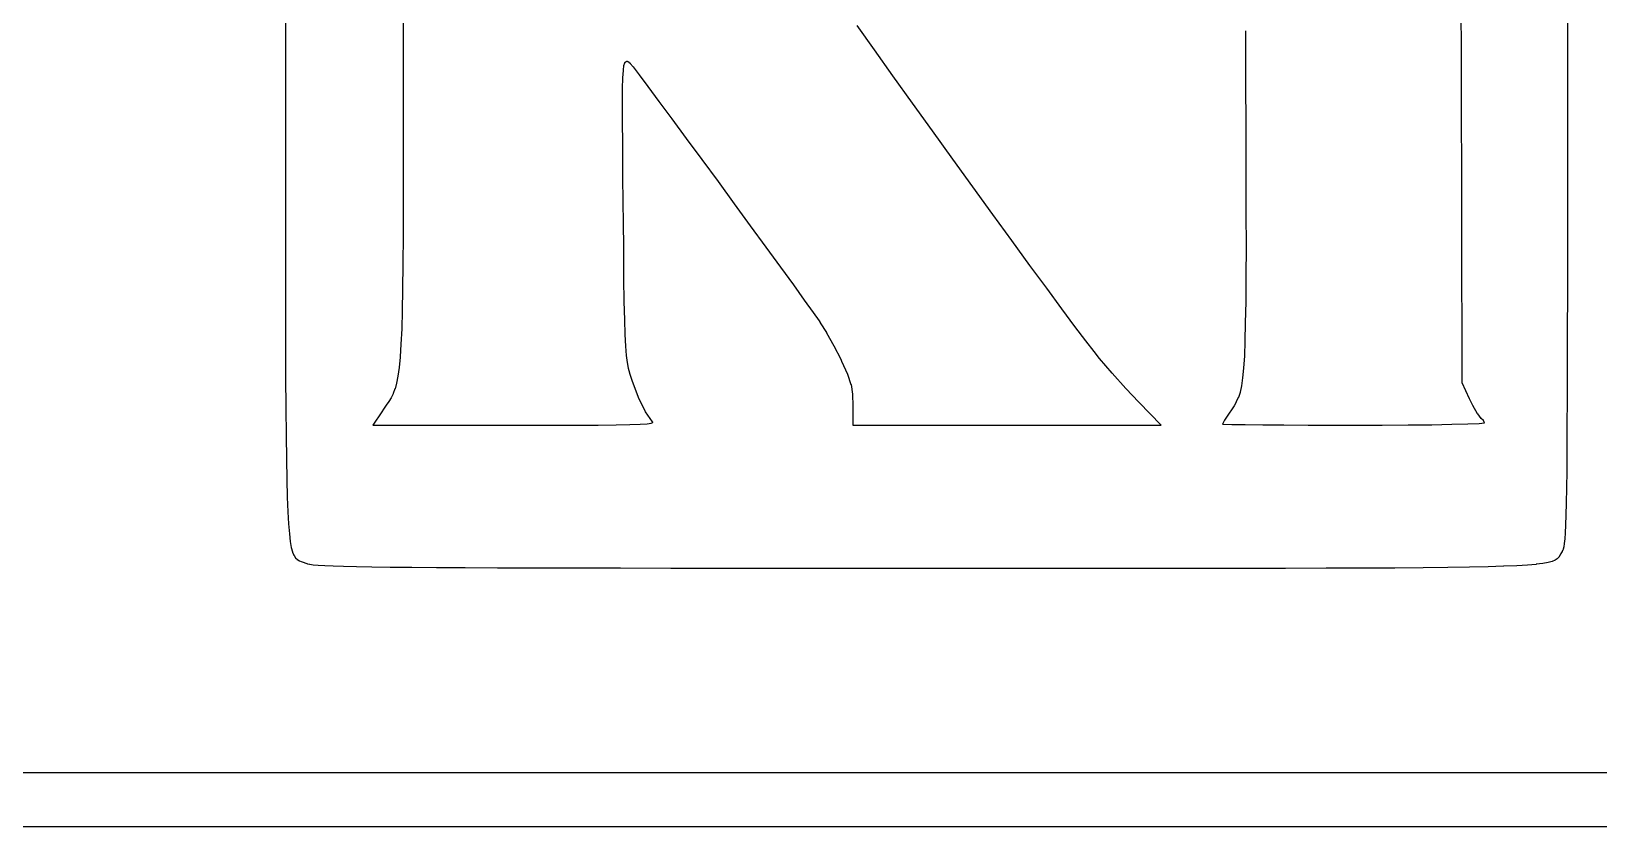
# Model space of a CAD drawing. Extents: x 70 to 232, y -98 to -51.
# Drawn here: x 178.78 to 184.56, y -97.9 to -94.96 of the extents above; entities that cross this region are included whole.
import ezdxf

# ---------------------------------------------------------------- set-up
doc = ezdxf.new("R2010")
doc.units = 0
doc.layers.add('BLACK', color=7, linetype='CONTINUOUS')

msp = doc.modelspace()

# ---------------------------------------------------------------- linework, layer by layer
at = {"layer": 'BLACK', "linetype": 'CONTINUOUS'}
for p, q in [((184.056, -95.0818), (184.053, -93.91)), ((179.718, -94.9646), (179.718, -94.704)), ((180.152, -94.9291), (180.152, -95.1246)), ((181.89, -95.0315), (181.826, -94.9414)), ((184.447, -94.9227), (184.447, -95.1632)), ((179.718, -94.9647), (179.718, -94.9646)), ((179.718, -95.2037), (179.718, -94.9647)), ((183.259, -94.9612), (183.259, -95.1401)), ((181.958, -95.1275), (181.89, -95.0315)), ((181.89, -95.0315), (181.89, -95.0315)), ((181.89, -95.0315), (181.89, -95.0315)), ((180.962, -95.1344), (180.964, -95.107)), ((180.964, -95.1067), (180.966, -95.0894)), ((180.964, -95.1068), (180.964, -95.1067)), ((180.964, -95.107), (180.964, -95.1068)), ((180.964, -95.107), (180.964, -95.107)), ((180.966, -95.0886), (180.969, -95.0795)), ((180.966, -95.0889), (180.966, -95.0886)), ((180.966, -95.0893), (180.966, -95.0889)), ((180.966, -95.0894), (180.966, -95.0893)), ((180.969, -95.0781), (180.97, -95.0777)), ((180.969, -95.0784), (180.969, -95.0781)), ((180.969, -95.0785), (180.969, -95.0784)), ((180.969, -95.0789), (180.969, -95.0785)), ((180.969, -95.0785), (180.969, -95.0785)), ((180.969, -95.0793), (180.969, -95.0789)), ((180.969, -95.0794), (180.969, -95.0793)), ((180.969, -95.0795), (180.969, -95.0794)), ((180.969, -95.0794), (180.969, -95.0794)), ((180.97, -95.077), (180.974, -95.0743)), ((180.97, -95.0774), (180.97, -95.077)), ((180.97, -95.077), (180.97, -95.077)), ((180.97, -95.077), (180.97, -95.077)), ((180.97, -95.0776), (180.97, -95.0774)), ((180.97, -95.0777), (180.97, -95.0776)), ((180.97, -95.0777), (180.97, -95.0777)), ((180.974, -95.0739), (180.975, -95.0738)), ((180.974, -95.074), (180.974, -95.0739)), ((180.974, -95.0742), (180.974, -95.074)), ((180.974, -95.0743), (180.974, -95.0742)), ((180.974, -95.0743), (180.974, -95.0743)), ((180.975, -95.0736), (180.975, -95.0735)), ((180.975, -95.0735), (180.976, -95.0735)), ((180.975, -95.0737), (180.975, -95.0736)), ((180.975, -95.0738), (180.975, -95.0737)), ((180.976, -95.0734), (180.976, -95.0733)), ((180.976, -95.0733), (180.976, -95.0733)), ((180.976, -95.0733), (180.977, -95.0733)), ((180.976, -95.0735), (180.976, -95.0734)), ((180.976, -95.0734), (180.976, -95.0734)), ((180.977, -95.0733), (180.977, -95.0733)), ((180.977, -95.0733), (180.977, -95.0734)), ((180.977, -95.0734), (180.977, -95.0734)), ((180.977, -95.0734), (180.978, -95.0734)), ((180.978, -95.0734), (180.978, -95.0735)), ((180.978, -95.0735), (180.978, -95.0735)), ((180.978, -95.0735), (180.978, -95.0736)), ((180.978, -95.0736), (180.979, -95.0737)), ((180.979, -95.0737), (180.979, -95.0738)), ((180.979, -95.0738), (180.983, -95.0759)), ((180.983, -95.0759), (180.983, -95.0759)), ((180.983, -95.0759), (180.983, -95.076)), ((180.983, -95.076), (180.984, -95.0761)), ((180.984, -95.0761), (180.984, -95.0763)), ((180.984, -95.0763), (180.984, -95.0764)), ((180.984, -95.0764), (180.984, -95.0766)), ((180.984, -95.0766), (180.984, -95.0768)), ((180.984, -95.0768), (180.989, -95.0811)), ((180.989, -95.0811), (180.989, -95.0811)), ((180.989, -95.0811), (180.989, -95.0813)), ((180.989, -95.0813), (180.989, -95.0815)), ((180.989, -95.0815), (181, -95.0945)), ((181, -95.0945), (181, -95.0945)), ((181, -95.0945), (181, -95.0946)), ((181, -95.0946), (181, -95.0946)), ((181, -95.0946), (181.022, -95.1237)), ((184.056, -95.0819), (184.056, -95.0818)), ((184.059, -96.2587), (184.056, -95.0819)), ((180.152, -95.1246), (180.152, -95.1246)), ((180.152, -95.1246), (180.152, -95.3)), ((180.961, -95.1737), (180.962, -95.1345)), ((180.961, -95.2265), (180.961, -95.1737)), ((180.961, -95.1737), (180.961, -95.1737)), ((180.961, -95.1737), (180.961, -95.1737)), ((180.962, -95.1345), (180.962, -95.1344)), ((180.962, -95.1344), (180.962, -95.1344)), ((180.962, -95.1344), (180.962, -95.1344)), ((181.022, -95.1237), (181.022, -95.1237)), ((181.022, -95.1237), (181.022, -95.1237)), ((181.022, -95.1237), (181.054, -95.1668)), ((181.054, -95.1668), (181.054, -95.1668)), ((181.054, -95.1668), (181.054, -95.1668)), ((181.054, -95.1668), (181.095, -95.2217)), ((182.03, -95.2277), (181.958, -95.1275)), ((181.958, -95.1275), (181.958, -95.1275)), ((181.958, -95.1275), (181.958, -95.1275)), ((183.259, -95.1401), (183.26, -95.3252)), ((184.447, -95.1632), (184.447, -95.1632)), ((184.447, -95.1632), (184.447, -95.383)), ((179.718, -95.2038), (179.718, -95.2037)), ((179.718, -95.4223), (179.718, -95.2038)), ((180.961, -95.2947), (180.961, -95.2265)), ((180.961, -95.2265), (180.961, -95.2265)), ((181.095, -95.2217), (181.095, -95.2217)), ((181.095, -95.2217), (181.143, -95.2865)), ((182.03, -95.2278), (182.03, -95.2277)), ((182.104, -95.3306), (182.03, -95.2278)), ((181.143, -95.2865), (181.143, -95.2865)), ((181.143, -95.2865), (181.196, -95.3588)), ((180.152, -95.3), (180.152, -95.3)), ((180.152, -95.3), (180.152, -95.4563)), ((180.962, -95.38), (180.961, -95.2947)), ((180.961, -95.2947), (180.961, -95.2947)), ((182.104, -95.3307), (182.104, -95.3306)), ((182.179, -95.4345), (182.104, -95.3307)), ((183.26, -95.3252), (183.26, -95.3252)), ((183.26, -95.3252), (183.26, -95.4891)), ((180.962, -95.3801), (180.962, -95.38)), ((180.962, -95.4844), (180.962, -95.3801)), ((181.196, -95.3588), (181.196, -95.3588)), ((181.196, -95.3588), (181.253, -95.4366)), ((184.447, -95.383), (184.447, -95.3831)), ((184.447, -95.3831), (184.447, -95.5831)), ((179.718, -95.4224), (179.718, -95.4223)), ((179.718, -95.6212), (179.718, -95.4224)), ((180.152, -95.4564), (180.151, -95.5949)), ((180.152, -95.4563), (180.152, -95.4564)), ((181.253, -95.4366), (181.253, -95.4366)), ((181.253, -95.4366), (181.253, -95.4366)), ((181.253, -95.4366), (181.313, -95.5177)), ((182.179, -95.4346), (182.179, -95.4345)), ((182.179, -95.4345), (182.179, -95.4345)), ((182.253, -95.5378), (182.179, -95.4346)), ((180.962, -95.4845), (180.962, -95.4844)), ((180.963, -95.6096), (180.962, -95.4845)), ((181.313, -95.5177), (181.313, -95.5177)), ((181.313, -95.5177), (181.373, -95.6001)), ((183.26, -95.4891), (183.26, -95.4891)), ((183.26, -95.4891), (183.26, -95.6333)), ((182.327, -95.6388), (182.253, -95.5378)), ((182.253, -95.5378), (182.253, -95.5378)), ((182.253, -95.5378), (182.253, -95.5378)), ((179.718, -95.6213), (179.718, -95.6212)), ((179.718, -95.8015), (179.718, -95.6213)), ((180.151, -95.5949), (180.151, -95.5949)), ((180.151, -95.5949), (180.151, -95.7168)), ((180.964, -95.6543), (180.963, -95.6096)), ((180.963, -95.6096), (180.963, -95.6096)), ((181.373, -95.6001), (181.373, -95.6001)), ((181.373, -95.6001), (181.432, -95.6816)), ((182.397, -95.7359), (182.327, -95.6388)), ((182.327, -95.6388), (182.327, -95.6388)), ((182.327, -95.6388), (182.327, -95.6388)), ((183.26, -95.6333), (183.26, -95.6333)), ((183.26, -95.6333), (183.261, -95.7591)), ((184.447, -95.5831), (184.447, -95.5831)), ((184.447, -95.5831), (184.447, -95.7643)), ((180.965, -95.7754), (180.964, -95.6543)), ((180.964, -95.6543), (180.964, -95.6543)), ((181.432, -95.6816), (181.432, -95.6816)), ((181.432, -95.6816), (181.49, -95.76)), ((180.151, -95.7168), (180.15, -95.8232)), ((180.151, -95.7168), (180.151, -95.7168)), ((182.464, -95.8275), (182.397, -95.7359)), ((182.397, -95.7359), (182.397, -95.7359)), ((182.397, -95.7359), (182.397, -95.7359)), ((179.719, -95.964), (179.718, -95.8015)), ((179.718, -95.8015), (179.718, -95.8015)), ((180.965, -95.7755), (180.965, -95.7754)), ((180.966, -95.8767), (180.965, -95.7755)), ((181.49, -95.76), (181.49, -95.7601)), ((181.49, -95.7601), (181.49, -95.7601)), ((181.49, -95.7601), (181.543, -95.8333)), ((183.261, -95.7591), (183.26, -95.8679)), ((183.261, -95.7591), (183.261, -95.7591)), ((184.447, -95.7643), (184.447, -95.7643)), ((184.447, -95.7643), (184.447, -95.9277)), ((180.15, -95.8232), (180.149, -95.9154)), ((180.15, -95.8232), (180.15, -95.8232)), ((181.543, -95.8333), (181.543, -95.8333)), ((181.543, -95.8333), (181.591, -95.8992)), ((182.526, -95.9119), (182.464, -95.8275)), ((182.464, -95.8275), (182.464, -95.8275)), ((182.464, -95.8275), (182.464, -95.8275)), ((183.26, -95.8679), (183.26, -95.8679)), ((183.26, -95.8679), (183.26, -95.9611)), ((180.149, -95.9155), (180.148, -95.9945)), ((180.149, -95.9154), (180.149, -95.9155)), ((180.149, -95.9155), (180.149, -95.9155)), ((180.966, -95.8768), (180.966, -95.8767)), ((180.967, -95.9603), (180.966, -95.8768)), ((180.966, -95.8768), (180.966, -95.8768)), ((181.591, -95.8992), (181.591, -95.8992)), ((181.591, -95.8992), (181.631, -95.9557)), ((182.526, -95.912), (182.526, -95.9119)), ((182.526, -95.9119), (182.526, -95.9119)), ((182.582, -95.9876), (182.526, -95.912)), ((184.447, -95.9277), (184.446, -96.0742)), ((184.447, -95.9277), (184.447, -95.9277)), ((179.719, -96.1096), (179.719, -95.964)), ((179.719, -95.964), (179.719, -95.964)), ((180.967, -95.9604), (180.967, -95.9603)), ((180.967, -95.9603), (180.967, -95.9603)), ((180.969, -96.0283), (180.967, -95.9604)), ((181.631, -95.9557), (181.631, -95.9557)), ((181.631, -95.9557), (181.664, -96.0007)), ((183.26, -95.9611), (183.258, -96.0402)), ((183.26, -95.9611), (183.26, -95.9611)), ((180.148, -95.9946), (180.146, -96.0617)), ((180.148, -95.9945), (180.148, -95.9946)), ((180.148, -95.9946), (180.148, -95.9946)), ((180.969, -96.0284), (180.969, -96.0283)), ((180.971, -96.0828), (180.969, -96.0284)), ((181.664, -96.0007), (181.664, -96.0007)), ((181.664, -96.0007), (181.664, -96.0007)), ((181.664, -96.0007), (181.686, -96.032)), ((181.686, -96.032), (181.686, -96.032)), ((181.686, -96.032), (181.686, -96.032)), ((181.686, -96.032), (181.69, -96.0386)), ((181.69, -96.0386), (181.69, -96.0387)), ((181.69, -96.0387), (181.69, -96.0388)), ((181.69, -96.0388), (181.69, -96.0388)), ((181.69, -96.0388), (181.713, -96.0757)), ((182.582, -95.9877), (182.582, -95.9876)), ((182.582, -95.9876), (182.582, -95.9876)), ((182.63, -96.0529), (182.582, -95.9877)), ((183.258, -96.0402), (183.257, -96.1064)), ((183.258, -96.0402), (183.258, -96.0402)), ((180.146, -96.0618), (180.143, -96.1183)), ((180.146, -96.0617), (180.146, -96.0618)), ((180.146, -96.0618), (180.146, -96.0618)), ((180.971, -96.0829), (180.971, -96.0828)), ((180.971, -96.0828), (180.971, -96.0828)), ((180.971, -96.0828), (180.971, -96.0828)), ((180.973, -96.1258), (180.971, -96.0829)), ((181.713, -96.0757), (181.713, -96.0758)), ((181.713, -96.0758), (181.713, -96.0759)), ((181.713, -96.0759), (181.713, -96.0759)), ((181.713, -96.0759), (181.74, -96.1239)), ((182.67, -96.1061), (182.63, -96.0529)), ((182.63, -96.0529), (182.63, -96.0529)), ((182.63, -96.0529), (182.63, -96.0529)), ((184.446, -96.0742), (184.446, -96.0742)), ((184.446, -96.0742), (184.446, -96.2046)), ((179.719, -96.1097), (179.719, -96.1096)), ((179.719, -96.2394), (179.719, -96.1097)), ((180.143, -96.1184), (180.14, -96.1654)), ((180.143, -96.1183), (180.143, -96.1184)), ((180.143, -96.1184), (180.143, -96.1184)), ((180.143, -96.1184), (180.143, -96.1184)), ((180.973, -96.1259), (180.973, -96.1258)), ((180.973, -96.1258), (180.973, -96.1258)), ((180.976, -96.1595), (180.973, -96.1259)), ((180.973, -96.1259), (180.973, -96.1259)), ((180.976, -96.1596), (180.976, -96.1595)), ((181.74, -96.1239), (181.74, -96.124)), ((181.74, -96.124), (181.74, -96.124)), ((181.74, -96.124), (181.74, -96.1241)), ((181.74, -96.1241), (181.766, -96.1736)), ((182.67, -96.1062), (182.67, -96.1061)), ((182.67, -96.1061), (182.67, -96.1061)), ((182.701, -96.1457), (182.67, -96.1062)), ((182.701, -96.1458), (182.701, -96.1457)), ((182.701, -96.1457), (182.701, -96.1457)), ((182.721, -96.1712), (182.701, -96.1458)), ((182.701, -96.1458), (182.701, -96.1458)), ((183.257, -96.1065), (183.255, -96.1614)), ((183.257, -96.1064), (183.257, -96.1065)), ((183.257, -96.1065), (183.257, -96.1065)), ((183.257, -96.1065), (183.257, -96.1065)), ((180.137, -96.2044), (180.132, -96.2359)), ((180.14, -96.1656), (180.137, -96.2042)), ((180.137, -96.2042), (180.137, -96.2043)), ((180.137, -96.2043), (180.137, -96.2043)), ((180.137, -96.2043), (180.137, -96.2044)), ((180.14, -96.1654), (180.14, -96.1655)), ((180.14, -96.1655), (180.14, -96.1655)), ((180.14, -96.1655), (180.14, -96.1656)), ((180.976, -96.1597), (180.976, -96.1596)), ((180.976, -96.1596), (180.976, -96.1596)), ((180.979, -96.186), (180.976, -96.1597)), ((180.979, -96.1861), (180.979, -96.186)), ((180.979, -96.1862), (180.979, -96.1861)), ((180.979, -96.1863), (180.979, -96.1862)), ((180.983, -96.2073), (180.979, -96.1863)), ((180.983, -96.2074), (180.983, -96.2073)), ((180.983, -96.2076), (180.983, -96.2074)), ((180.983, -96.2077), (180.983, -96.2076)), ((180.988, -96.2256), (180.983, -96.2077)), ((181.766, -96.1736), (181.766, -96.1737)), ((181.766, -96.1737), (181.766, -96.1737)), ((181.766, -96.1737), (181.766, -96.1737)), ((181.766, -96.1737), (181.769, -96.1804)), ((181.769, -96.1804), (181.769, -96.1805)), ((181.769, -96.1805), (181.769, -96.1805)), ((181.769, -96.1805), (181.769, -96.1805)), ((181.769, -96.1805), (181.791, -96.2287)), ((182.721, -96.1713), (182.721, -96.1712)), ((182.721, -96.1712), (182.721, -96.1712)), ((182.721, -96.1712), (182.721, -96.1712)), ((182.767, -96.2255), (182.721, -96.1713)), ((183.252, -96.2065), (183.248, -96.2428)), ((183.255, -96.1615), (183.252, -96.2063)), ((183.252, -96.2063), (183.252, -96.2064)), ((183.252, -96.2064), (183.252, -96.2065)), ((183.252, -96.2065), (183.252, -96.2065)), ((183.255, -96.1614), (183.255, -96.1614)), ((183.255, -96.1614), (183.255, -96.1615)), ((183.255, -96.1615), (183.255, -96.1615)), ((184.446, -96.2046), (184.446, -96.2046)), ((184.446, -96.2046), (184.446, -96.32)), ((179.719, -96.2395), (179.719, -96.2394)), ((179.72, -96.3542), (179.719, -96.2395)), ((180.127, -96.2622), (180.122, -96.283)), ((180.132, -96.2362), (180.127, -96.2618)), ((180.127, -96.2618), (180.127, -96.2619)), ((180.127, -96.2619), (180.127, -96.262)), ((180.127, -96.262), (180.127, -96.2622)), ((180.132, -96.2359), (180.132, -96.236)), ((180.132, -96.236), (180.132, -96.2361)), ((180.132, -96.2361), (180.132, -96.2362)), ((180.988, -96.2257), (180.988, -96.2256)), ((180.988, -96.2258), (180.988, -96.2257)), ((180.988, -96.2259), (180.988, -96.2258)), ((180.996, -96.2523), (180.988, -96.2259)), ((180.996, -96.2524), (180.996, -96.2523)), ((180.996, -96.2525), (180.996, -96.2524)), ((181.02, -96.3146), (180.996, -96.2525)), ((180.996, -96.2525), (180.996, -96.2525)), ((181.791, -96.2287), (181.791, -96.2288)), ((181.791, -96.2288), (181.791, -96.229)), ((181.791, -96.229), (181.791, -96.2292)), ((181.791, -96.2292), (181.803, -96.2667)), ((181.803, -96.2667), (181.803, -96.2668)), ((181.803, -96.2668), (181.804, -96.2672)), ((181.804, -96.2672), (181.804, -96.2675)), ((181.804, -96.2675), (181.809, -96.3034)), ((182.767, -96.2256), (182.767, -96.2255)), ((182.767, -96.2255), (182.767, -96.2255)), ((182.818, -96.2821), (182.767, -96.2256)), ((182.767, -96.2256), (182.767, -96.2256)), ((183.244, -96.2724), (183.239, -96.2957)), ((183.248, -96.243), (183.244, -96.2721)), ((183.244, -96.2721), (183.244, -96.2721)), ((183.244, -96.2721), (183.244, -96.2723)), ((183.244, -96.2723), (183.244, -96.2724)), ((183.248, -96.2428), (183.248, -96.2428)), ((183.248, -96.2428), (183.248, -96.2429)), ((183.248, -96.2429), (183.248, -96.243)), ((184.059, -96.2588), (184.059, -96.2587)), ((184.059, -96.2593), (184.059, -96.2588)), ((184.059, -96.2588), (184.059, -96.2588)), ((184.059, -96.2597), (184.059, -96.2593)), ((184.059, -96.2598), (184.059, -96.2597)), ((184.059, -96.2597), (184.059, -96.2597)), ((184.059, -96.2602), (184.059, -96.2598)), ((184.059, -96.2606), (184.059, -96.2602)), ((184.059, -96.2607), (184.059, -96.2606)), ((184.059, -96.2608), (184.059, -96.2607)), ((184.059, -96.2607), (184.059, -96.2607)), ((184.086, -96.3197), (184.059, -96.2608)), ((180.099, -96.3303), (180.089, -96.3439)), ((180.107, -96.3164), (180.099, -96.33)), ((180.099, -96.33), (180.099, -96.3301)), ((180.099, -96.3301), (180.099, -96.3302)), ((180.099, -96.3302), (180.099, -96.3303)), ((180.115, -96.3012), (180.107, -96.316)), ((180.107, -96.316), (180.107, -96.3161)), ((180.107, -96.3161), (180.107, -96.3162)), ((180.107, -96.3162), (180.107, -96.3164)), ((180.121, -96.2834), (180.115, -96.3007)), ((180.115, -96.3007), (180.115, -96.3008)), ((180.115, -96.3008), (180.115, -96.3009)), ((180.115, -96.3009), (180.115, -96.3012)), ((180.122, -96.2833), (180.121, -96.2834)), ((180.122, -96.283), (180.122, -96.2831)), ((180.122, -96.2831), (180.122, -96.2833)), ((181.02, -96.3147), (181.02, -96.3146)), ((181.02, -96.3149), (181.02, -96.3147)), ((181.02, -96.315), (181.02, -96.3149)), ((181.046, -96.3678), (181.02, -96.315)), ((181.809, -96.3034), (181.809, -96.3034)), ((181.809, -96.3034), (181.809, -96.3037)), ((181.809, -96.3037), (181.809, -96.304)), ((181.809, -96.304), (181.811, -96.3461)), ((182.818, -96.2822), (182.818, -96.2821)), ((182.818, -96.2821), (182.818, -96.2821)), ((182.818, -96.2821), (182.818, -96.2821)), ((182.865, -96.3321), (182.818, -96.2822)), ((182.865, -96.3322), (182.865, -96.3321)), ((182.865, -96.3321), (182.865, -96.3321)), ((182.865, -96.3321), (182.865, -96.3321)), ((182.948, -96.4174), (182.865, -96.3322)), ((183.225, -96.3318), (183.217, -96.3461)), ((183.232, -96.3155), (183.225, -96.3314)), ((183.225, -96.3314), (183.225, -96.3314)), ((183.225, -96.3314), (183.225, -96.3316)), ((183.225, -96.3316), (183.225, -96.3318)), ((183.233, -96.3151), (183.232, -96.3153)), ((183.232, -96.3153), (183.232, -96.3155)), ((183.239, -96.2961), (183.233, -96.315)), ((183.233, -96.315), (183.233, -96.3151)), ((183.239, -96.2957), (183.239, -96.2958)), ((183.239, -96.2958), (183.239, -96.2959)), ((183.239, -96.2959), (183.239, -96.2961)), ((184.086, -96.3198), (184.086, -96.3197)), ((184.086, -96.3197), (184.086, -96.3197)), ((184.086, -96.3197), (184.086, -96.3197)), ((184.098, -96.3444), (184.086, -96.3198)), ((184.446, -96.3201), (184.445, -96.4214)), ((184.446, -96.32), (184.446, -96.3201)), ((179.72, -96.3543), (179.72, -96.3542)), ((179.721, -96.455), (179.72, -96.3543)), ((180.073, -96.3676), (180.039, -96.4174)), ((180.079, -96.3588), (180.073, -96.3676)), ((180.089, -96.344), (180.079, -96.3588)), ((180.089, -96.3439), (180.089, -96.3439)), ((180.089, -96.3439), (180.089, -96.344)), ((181.046, -96.368), (181.046, -96.3678)), ((181.046, -96.3683), (181.046, -96.368)), ((181.046, -96.3684), (181.046, -96.3683)), ((181.071, -96.4055), (181.046, -96.3684)), ((181.811, -96.3462), (181.81, -96.4174)), ((181.811, -96.3461), (181.811, -96.3461)), ((181.811, -96.3461), (181.811, -96.3462)), ((181.811, -96.3462), (181.811, -96.3462)), ((183.199, -96.3729), (183.182, -96.3991)), ((183.208, -96.3605), (183.199, -96.3729)), ((183.217, -96.3464), (183.208, -96.3604)), ((183.208, -96.3604), (183.208, -96.3605)), ((183.208, -96.3605), (183.208, -96.3605)), ((183.208, -96.3605), (183.208, -96.3605)), ((183.217, -96.3461), (183.217, -96.3461)), ((183.217, -96.3461), (183.217, -96.3463)), ((183.217, -96.3463), (183.217, -96.3464)), ((184.098, -96.3445), (184.098, -96.3444)), ((184.098, -96.3446), (184.098, -96.3445)), ((184.098, -96.3447), (184.098, -96.3446)), ((184.115, -96.3749), (184.098, -96.3447)), ((184.116, -96.3752), (184.115, -96.3749)), ((184.116, -96.3754), (184.116, -96.3752)), ((184.116, -96.3755), (184.116, -96.3754)), ((184.129, -96.3926), (184.116, -96.3755)), ((180.039, -96.4174), (180.561, -96.4174)), ((180.561, -96.4174), (180.685, -96.4174)), ((180.685, -96.4174), (180.787, -96.4172)), ((180.787, -96.4172), (180.871, -96.4169)), ((180.871, -96.4169), (180.937, -96.4163)), ((180.871, -96.4169), (180.871, -96.4169)), ((180.937, -96.4163), (180.988, -96.4154)), ((180.937, -96.4163), (180.937, -96.4163)), ((180.988, -96.4154), (181.026, -96.4141)), ((181.026, -96.4141), (181.052, -96.4123)), ((181.052, -96.4123), (181.067, -96.4101)), ((181.067, -96.4101), (181.073, -96.408)), ((181.071, -96.4056), (181.071, -96.4055)), ((181.072, -96.4058), (181.071, -96.4056)), ((181.072, -96.4059), (181.072, -96.4058)), ((181.072, -96.4068), (181.072, -96.4059)), ((181.073, -96.408), (181.072, -96.4068)), ((181.81, -96.4174), (182.948, -96.4174)), ((183.182, -96.3991), (183.174, -96.413)), ((183.174, -96.413), (183.178, -96.4133)), ((183.178, -96.4133), (183.209, -96.4143)), ((183.209, -96.4143), (183.258, -96.4152)), ((183.258, -96.4152), (183.258, -96.4152)), ((183.258, -96.4152), (183.323, -96.416)), ((183.323, -96.416), (183.323, -96.416)), ((183.323, -96.416), (183.401, -96.4166)), ((183.401, -96.4166), (183.401, -96.4166)), ((183.401, -96.4166), (183.49, -96.4171)), ((183.49, -96.4171), (183.49, -96.4171)), ((183.49, -96.4171), (183.589, -96.4173)), ((183.589, -96.4173), (183.589, -96.4173)), ((183.589, -96.4173), (183.658, -96.4174)), ((183.658, -96.4174), (183.763, -96.4172)), ((183.763, -96.4172), (183.859, -96.4165)), ((183.859, -96.4165), (183.946, -96.4155)), ((183.859, -96.4165), (183.859, -96.4165)), ((183.946, -96.4155), (184.02, -96.4142)), ((183.946, -96.4155), (183.946, -96.4155)), ((184.02, -96.4142), (184.079, -96.4126)), ((184.079, -96.4126), (184.121, -96.4108)), ((184.121, -96.4108), (184.141, -96.4091)), ((184.129, -96.3928), (184.129, -96.3926)), ((184.129, -96.393), (184.129, -96.3928)), ((184.129, -96.3931), (184.129, -96.393)), ((184.137, -96.4006), (184.129, -96.3931)), ((184.141, -96.4091), (184.137, -96.4006)), ((184.445, -96.4214), (184.444, -96.5095)), ((184.445, -96.4214), (184.445, -96.4214)), ((179.721, -96.4551), (179.721, -96.455)), ((179.722, -96.5428), (179.721, -96.4551)), ((179.724, -96.6183), (179.722, -96.5428)), ((179.722, -96.5428), (179.722, -96.5428)), ((179.722, -96.5428), (179.722, -96.5428)), ((184.444, -96.5095), (184.444, -96.5095)), ((184.444, -96.5095), (184.444, -96.5855)), ((179.724, -96.6184), (179.724, -96.6183)), ((179.724, -96.6183), (179.724, -96.6183)), ((179.725, -96.6827), (179.724, -96.6184)), ((184.444, -96.5855), (184.443, -96.6501)), ((184.444, -96.5855), (184.444, -96.5855)), ((184.443, -96.6502), (184.442, -96.7045)), ((184.443, -96.6501), (184.443, -96.6502)), ((184.443, -96.6502), (184.443, -96.6502)), ((179.725, -96.6828), (179.725, -96.6827)), ((179.725, -96.6827), (179.725, -96.6827)), ((179.727, -96.7369), (179.725, -96.6828)), ((179.73, -96.7816), (179.727, -96.7369)), ((179.727, -96.7369), (179.727, -96.7369)), ((179.727, -96.7369), (179.727, -96.7369)), ((184.442, -96.7045), (184.441, -96.7494)), ((184.442, -96.7045), (184.442, -96.7045)), ((179.73, -96.7817), (179.73, -96.7816)), ((179.73, -96.7818), (179.73, -96.7817)), ((179.73, -96.7817), (179.73, -96.7817)), ((179.733, -96.818), (179.73, -96.7818)), ((184.44, -96.786), (184.438, -96.8149)), ((184.441, -96.7495), (184.44, -96.7859)), ((184.44, -96.7859), (184.44, -96.786)), ((184.44, -96.786), (184.44, -96.786)), ((184.441, -96.7494), (184.441, -96.7495)), ((184.441, -96.7495), (184.441, -96.7495)), ((179.733, -96.8181), (179.733, -96.818)), ((179.733, -96.8182), (179.733, -96.8181)), ((179.733, -96.8181), (179.733, -96.8181)), ((179.736, -96.847), (179.733, -96.8182)), ((179.736, -96.8471), (179.736, -96.847)), ((179.736, -96.8472), (179.736, -96.8471)), ((179.736, -96.8473), (179.736, -96.8472)), ((179.74, -96.8696), (179.736, -96.8473)), ((184.437, -96.8376), (184.435, -96.8543)), ((184.438, -96.815), (184.437, -96.8374)), ((184.437, -96.8374), (184.437, -96.8375)), ((184.437, -96.8375), (184.437, -96.8375)), ((184.437, -96.8375), (184.437, -96.8376)), ((184.438, -96.8149), (184.438, -96.815)), ((184.438, -96.815), (184.438, -96.815)), ((184.438, -96.815), (184.438, -96.815)), ((179.74, -96.8697), (179.74, -96.8696)), ((179.74, -96.8699), (179.74, -96.8697)), ((179.74, -96.87), (179.74, -96.8699)), ((179.744, -96.8866), (179.74, -96.87)), ((179.744, -96.8869), (179.744, -96.8866)), ((179.744, -96.8872), (179.744, -96.8869)), ((179.749, -96.8992), (179.744, -96.8872)), ((179.744, -96.8872), (179.744, -96.8872)), ((179.749, -96.8996), (179.749, -96.8992)), ((179.75, -96.9), (179.749, -96.8996)), ((179.75, -96.9001), (179.75, -96.9)), ((179.755, -96.9083), (179.75, -96.9001)), ((179.755, -96.9084), (179.755, -96.9083)), ((179.755, -96.9085), (179.755, -96.9084)), ((179.755, -96.9088), (179.755, -96.9085)), ((179.755, -96.9091), (179.755, -96.9088)), ((179.756, -96.9092), (179.755, -96.9091)), ((179.756, -96.9093), (179.756, -96.9092)), ((179.756, -96.9092), (179.756, -96.9092)), ((179.762, -96.9147), (179.756, -96.9093)), ((184.409, -96.9104), (184.402, -96.9153)), ((184.41, -96.9101), (184.409, -96.9104)), ((184.409, -96.9104), (184.409, -96.9104)), ((184.409, -96.9104), (184.409, -96.9104)), ((184.415, -96.9043), (184.41, -96.9097)), ((184.41, -96.9097), (184.41, -96.9098)), ((184.41, -96.9098), (184.41, -96.9098)), ((184.41, -96.9098), (184.41, -96.9098)), ((184.41, -96.9098), (184.41, -96.9101)), ((184.416, -96.9037), (184.415, -96.904)), ((184.415, -96.904), (184.415, -96.9043)), ((184.419, -96.8977), (184.416, -96.9036)), ((184.416, -96.9036), (184.416, -96.9037)), ((184.42, -96.8975), (184.419, -96.8976)), ((184.419, -96.8976), (184.419, -96.8977)), ((184.423, -96.891), (184.42, -96.8974)), ((184.42, -96.8974), (184.42, -96.8975)), ((184.427, -96.8841), (184.423, -96.891)), ((184.428, -96.8822), (184.427, -96.8841)), ((184.427, -96.8841), (184.427, -96.8841)), ((184.427, -96.8841), (184.427, -96.8841)), ((184.429, -96.8816), (184.428, -96.8819)), ((184.428, -96.8819), (184.428, -96.8822)), ((184.431, -96.876), (184.429, -96.8816)), ((184.429, -96.8816), (184.429, -96.8816)), ((184.433, -96.8671), (184.431, -96.8754)), ((184.431, -96.8754), (184.431, -96.8754)), ((184.431, -96.8754), (184.431, -96.8757)), ((184.431, -96.8757), (184.431, -96.876)), ((184.435, -96.8546), (184.433, -96.8666)), ((184.433, -96.8666), (184.433, -96.8667)), ((184.433, -96.8667), (184.433, -96.8669)), ((184.433, -96.8669), (184.433, -96.8671)), ((184.435, -96.8543), (184.435, -96.8544)), ((184.435, -96.8544), (184.435, -96.8545)), ((184.435, -96.8545), (184.435, -96.8546)), ((179.762, -96.9148), (179.762, -96.9147)), ((179.762, -96.9151), (179.762, -96.9148)), ((179.762, -96.9148), (179.762, -96.9148)), ((179.762, -96.9153), (179.762, -96.9151)), ((179.762, -96.9154), (179.762, -96.9153)), ((179.763, -96.9154), (179.762, -96.9154)), ((179.762, -96.9154), (179.762, -96.9154)), ((179.769, -96.919), (179.763, -96.9154)), ((179.769, -96.9191), (179.769, -96.919)), ((179.77, -96.9193), (179.769, -96.9191)), ((179.777, -96.922), (179.77, -96.9193)), ((179.77, -96.9193), (179.77, -96.9193)), ((179.784, -96.9246), (179.777, -96.922)), ((179.777, -96.922), (179.777, -96.922)), ((179.777, -96.922), (179.777, -96.922)), ((179.777, -96.922), (179.777, -96.922)), ((179.793, -96.9281), (179.784, -96.9246)), ((179.797, -96.9298), (179.793, -96.9281)), ((179.793, -96.9281), (179.793, -96.9281)), ((179.793, -96.9281), (179.793, -96.9281)), ((179.793, -96.9281), (179.793, -96.9281)), ((179.798, -96.9299), (179.797, -96.9298)), ((179.798, -96.93), (179.798, -96.9299)), ((179.806, -96.932), (179.798, -96.93)), ((179.798, -96.93), (179.798, -96.93)), ((179.807, -96.932), (179.806, -96.932)), ((179.807, -96.9321), (179.807, -96.932)), ((179.82, -96.9339), (179.807, -96.9321)), ((179.807, -96.9321), (179.807, -96.9321)), ((179.838, -96.9355), (179.82, -96.9339)), ((179.82, -96.9339), (179.82, -96.9339)), ((179.82, -96.9339), (179.82, -96.9339)), ((179.82, -96.9339), (179.82, -96.9339)), ((179.862, -96.937), (179.838, -96.9355)), ((179.838, -96.9355), (179.838, -96.9355)), ((179.838, -96.9355), (179.838, -96.9355)), ((179.838, -96.9355), (179.838, -96.9355)), ((179.893, -96.9384), (179.862, -96.937)), ((179.862, -96.937), (179.862, -96.937)), ((179.862, -96.937), (179.862, -96.937)), ((179.862, -96.937), (179.862, -96.937)), ((179.931, -96.9396), (179.893, -96.9384)), ((179.893, -96.9384), (179.893, -96.9384)), ((179.893, -96.9384), (179.893, -96.9384)), ((179.979, -96.9407), (179.931, -96.9396)), ((179.931, -96.9396), (179.931, -96.9396)), ((179.931, -96.9396), (179.931, -96.9396)), ((180.036, -96.9417), (179.979, -96.9407)), ((179.979, -96.9407), (179.979, -96.9407)), ((180.104, -96.9425), (180.036, -96.9417)), ((180.036, -96.9417), (180.036, -96.9417)), ((180.036, -96.9417), (180.036, -96.9417)), ((180.183, -96.9433), (180.104, -96.9425)), ((180.104, -96.9425), (180.104, -96.9425)), ((180.275, -96.9439), (180.183, -96.9433)), ((180.183, -96.9433), (180.183, -96.9433)), ((180.38, -96.9444), (180.275, -96.9439)), ((180.275, -96.9439), (180.275, -96.9439)), ((180.499, -96.9449), (180.38, -96.9444)), ((180.38, -96.9444), (180.38, -96.9444)), ((180.634, -96.9453), (180.499, -96.9449)), ((180.499, -96.9449), (180.499, -96.9449)), ((180.785, -96.9456), (180.634, -96.9453)), ((180.634, -96.9453), (180.634, -96.9453)), ((180.953, -96.9459), (180.785, -96.9456)), ((180.785, -96.9456), (180.785, -96.9456)), ((181.139, -96.9461), (180.953, -96.9459)), ((180.953, -96.9459), (180.953, -96.9459)), ((181.343, -96.9462), (181.139, -96.9461)), ((181.139, -96.9461), (181.139, -96.9461)), ((181.568, -96.9463), (181.343, -96.9462)), ((181.343, -96.9462), (181.343, -96.9462)), ((181.813, -96.9464), (181.568, -96.9463)), ((181.568, -96.9463), (181.568, -96.9463)), ((182.08, -96.9464), (181.813, -96.9464)), ((181.813, -96.9464), (181.813, -96.9464)), ((182.119, -96.9464), (182.08, -96.9464)), ((182.08, -96.9464), (182.08, -96.9464)), ((182.384, -96.9465), (182.119, -96.9464)), ((182.119, -96.9464), (182.119, -96.9464)), ((182.628, -96.9465), (182.384, -96.9465)), ((182.384, -96.9465), (182.384, -96.9465)), ((182.851, -96.9465), (182.628, -96.9465)), ((182.628, -96.9465), (182.628, -96.9465)), ((183.055, -96.9465), (182.851, -96.9465)), ((182.851, -96.9465), (182.851, -96.9465)), ((183.24, -96.9464), (183.055, -96.9465)), ((183.055, -96.9465), (183.055, -96.9465)), ((183.407, -96.9462), (183.24, -96.9464)), ((183.24, -96.9464), (183.24, -96.9464)), ((183.557, -96.9459), (183.407, -96.9462)), ((183.407, -96.9462), (183.407, -96.9462)), ((183.691, -96.9455), (183.557, -96.9459)), ((183.557, -96.9459), (183.557, -96.9459)), ((183.81, -96.9449), (183.691, -96.9455)), ((183.691, -96.9455), (183.691, -96.9455)), ((183.915, -96.9441), (183.81, -96.9449)), ((183.81, -96.9449), (183.81, -96.9449)), ((184.006, -96.9431), (183.915, -96.9441)), ((183.915, -96.9441), (183.915, -96.9441)), ((184.086, -96.9418), (184.006, -96.9431)), ((184.006, -96.9431), (184.006, -96.9431)), ((184.006, -96.9431), (184.006, -96.9431)), ((184.154, -96.9403), (184.086, -96.9418)), ((184.086, -96.9418), (184.086, -96.9418)), ((184.086, -96.9418), (184.086, -96.9418)), ((184.211, -96.9385), (184.154, -96.9403)), ((184.154, -96.9403), (184.154, -96.9403)), ((184.154, -96.9403), (184.154, -96.9403)), ((184.212, -96.9385), (184.211, -96.9385)), ((184.211, -96.9385), (184.211, -96.9385)), ((184.26, -96.9365), (184.212, -96.9385)), ((184.299, -96.934), (184.26, -96.9365)), ((184.26, -96.9365), (184.26, -96.9365)), ((184.26, -96.9365), (184.26, -96.9365)), ((184.26, -96.9365), (184.26, -96.9365)), ((184.331, -96.9313), (184.299, -96.934)), ((184.299, -96.934), (184.299, -96.934)), ((184.299, -96.934), (184.299, -96.934)), ((184.299, -96.934), (184.299, -96.934)), ((184.356, -96.9281), (184.331, -96.9312)), ((184.331, -96.9312), (184.331, -96.9312)), ((184.331, -96.9312), (184.331, -96.9312)), ((184.331, -96.9312), (184.331, -96.9313)), ((184.376, -96.9245), (184.356, -96.928)), ((184.356, -96.928), (184.356, -96.928)), ((184.356, -96.928), (184.356, -96.9281)), ((184.356, -96.9281), (184.356, -96.9281)), ((184.39, -96.9204), (184.376, -96.9244)), ((184.376, -96.9244), (184.376, -96.9244)), ((184.376, -96.9244), (184.376, -96.9244)), ((184.376, -96.9244), (184.376, -96.9245)), ((184.391, -96.9203), (184.39, -96.9204)), ((184.401, -96.9158), (184.391, -96.9202)), ((184.391, -96.9202), (184.391, -96.9202)), ((184.391, -96.9202), (184.391, -96.9203)), ((184.402, -96.9154), (184.401, -96.9156)), ((184.401, -96.9156), (184.401, -96.9158)), ((184.402, -96.9153), (184.402, -96.9154)), ((147.295, -97.7), (223.8, -97.7)), ((223.805, -97.9), (147.295, -97.9))]:
    msp.add_line(p, q, dxfattribs=at)

doc.saveas('drawing.dxf')
